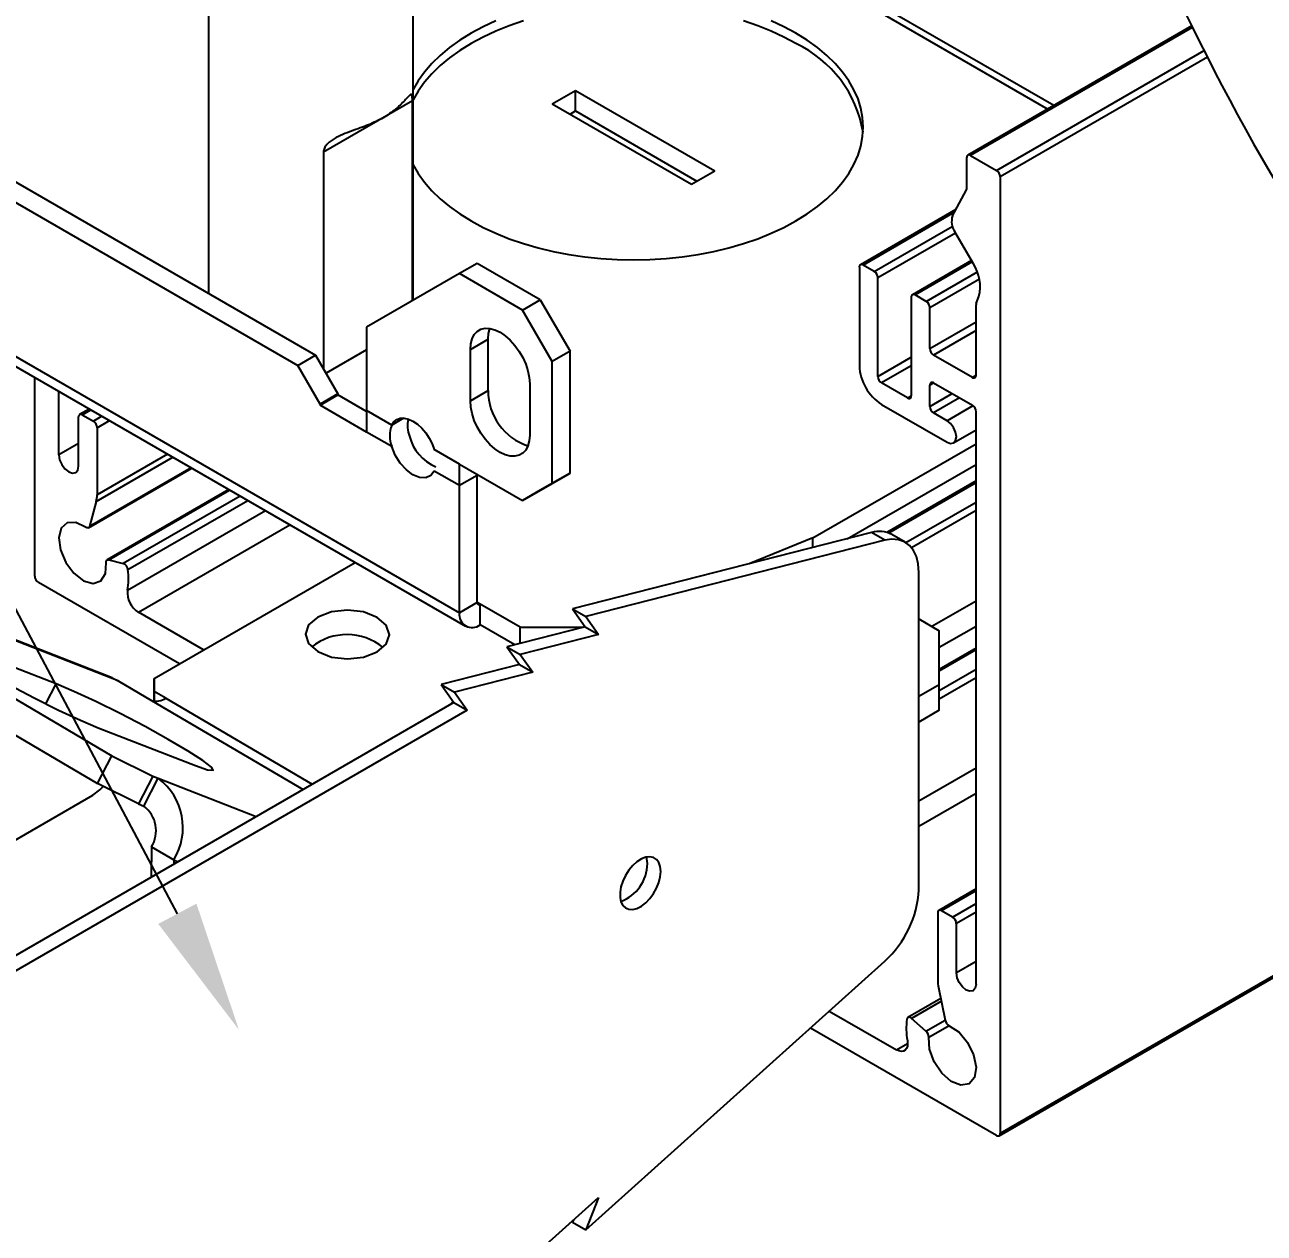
# Model space of a CAD drawing. Extents: x 0 to 10.8, y -11.1 to 0.
# Drawn here: x 4.064 to 6.424, y -7.962 to -5.661 of the extents above; entities that cross this region are included whole.
import ezdxf
from ezdxf import colors
from ezdxf.entities.mleader import LeaderData, LeaderLine
from ezdxf.math import Vec2, Vec3

# ---------------------------------------------------------------- set-up
doc = ezdxf.new("R2010")
doc.units = 0
doc.header["$LTSCALE"] = 0.5
doc.header["$MEASUREMENT"] = 0
for name, color, linetype in [('Brackets', 181, 'CONTINUOUS'), ('Dimension', 10, 'CONTINUOUS'), ('FAB DWG', 221, 'CONTINUOUS'), ('Housing', 150, 'CONTINUOUS'), ('Mounting', 4, 'CONTINUOUS')]:
    doc.layers.add(name, color=color, linetype=linetype)
doc.styles.get("Standard").update_dxf_attribs({"font": 'arial.ttf'})

msp = doc.modelspace()

# ---------------------------------------------------------------- linework, layer by layer
at = {"layer": 'Brackets', "transparency": 16777216}
for p, q in [((5.6767, -6.6276), (5.1075, -6.7728)), ((5.7021, -6.6422), (5.6767, -6.6276)), ((5.7409, -6.646), (5.7155, -6.6314)), ((3.5267, -6.6392), (4.2304, -7.0524)), ((5.7021, -6.6422), (5.1329, -6.7875)), ((3.4993, -6.6922), (4.203, -7.1054)), ((4.3109, -6.9054), (4.6935, -6.6845)), ((5.7668, -7.3077), (5.7668, -6.7033)), ((5.1075, -6.7728), (5.1329, -6.7875)), ((5.1075, -6.7728), (5.1315, -6.8069)), ((5.1329, -6.7875), (5.1568, -6.8216)), ((5.7668, -6.7917), (5.8057, -6.8145)), ((5.1315, -6.8069), (4.9825, -6.8449)), ((5.1315, -6.8069), (5.1568, -6.8216)), ((5.8057, -6.9174), (5.8057, -6.8145)), ((4.1242, -6.9157), (3.9392, -6.8434)), ((5.1568, -6.8216), (5.0079, -6.8596)), ((4.9825, -6.8449), (5.0079, -6.8596)), ((4.9825, -6.8449), (5.0065, -6.8791)), ((5.0079, -6.8596), (5.0319, -6.8937)), ((5.0065, -6.8791), (4.8575, -6.9171)), ((5.0065, -6.8791), (5.0319, -6.8937)), ((4.2308, -6.9044), (4.2422, -6.9099)), ((4.2422, -6.9099), (4.3058, -6.9473)), ((4.3106, -6.9485), (4.3109, -6.9054)), ((4.3109, -6.9054), (4.3109, -6.9301)), ((5.0319, -6.8937), (4.8829, -6.9317)), ((4.1045, -6.9536), (4.1242, -6.9157)), ((4.3109, -6.9301), (4.3108, -6.9486)), ((4.3329, -6.943), (4.3109, -6.9301)), ((4.8575, -6.9171), (4.8829, -6.9317)), ((4.8575, -6.9171), (4.8815, -6.9512)), ((4.8829, -6.9317), (4.9069, -6.9659)), ((5.8057, -6.9174), (5.7668, -6.9399)), ((5.8053, -6.966), (5.8057, -6.9174)), ((4.8815, -6.9512), (3.6446, -7.6651)), ((4.3058, -6.9473), (4.5945, -7.1168)), ((4.3329, -6.943), (4.6119, -7.1068)), ((4.8719, -6.9568), (4.88, -6.9491)), ((4.8815, -6.9512), (4.9069, -6.9659)), ((4.9069, -6.9659), (3.67, -7.6797)), ((5.8053, -6.966), (5.7668, -6.9883)), ((4.2043, -6.9991), (4.3893, -7.0714)), ((4.203, -7.1054), (4.2304, -7.0524)), ((4.2304, -7.0524), (4.3082, -7.0915)), ((4.3082, -7.0915), (4.2808, -7.1444)), ((4.2909, -7.1484), (4.3183, -7.0955)), ((4.3082, -7.0915), (4.3183, -7.0955)), ((4.3183, -7.0955), (4.5051, -7.1684)), ((4.2808, -7.1444), (4.203, -7.1054)), ((3.9459, -7.2707), (4.1939, -7.1276)), ((4.2808, -7.1444), (4.2909, -7.1484)), ((4.3057, -7.2261), (4.3052, -7.2838)), ((4.3057, -7.2261), (4.348, -7.251)), ((4.348, -7.251), (4.3479, -7.2592)), ((4.348, -7.251), (4.3564, -7.2543)), ((5.1329, -7.9553), (5.7021, -7.4434)), ((5.0079, -8.0274), (5.1568, -7.8934)), ((5.1568, -7.8934), (5.1329, -7.9553)), ((5.1091, -7.9363), (5.1075, -7.9406)), ((5.1075, -7.9406), (5.1329, -7.9553))]:
    msp.add_line(p, q, dxfattribs=at)
at = {"layer": 'Brackets', "transparency": 16777216, "flags": 128}
for points in [[(5.7668, -6.7033), (5.7656, -6.6874), (5.7622, -6.6734), (5.7565, -6.6614), (5.7488, -6.6519), (5.7392, -6.6451), (5.728, -6.6412), (5.7156, -6.6402), (5.7021, -6.6422)], [(4.6222, -6.8543), (4.6481, -6.8646), (4.6787, -6.8683), (4.7094, -6.8649), (4.7353, -6.8549), (4.7526, -6.8399), (4.7587, -6.8221), (4.7526, -6.8042), (4.7353, -6.789), (4.7094, -6.7788), (4.6787, -6.7751), (4.6481, -6.7785), (4.6222, -6.7885), (4.6048, -6.8035), (4.5987, -6.8213), (4.6048, -6.8391), (4.6222, -6.8543)], [(3.9392, -6.8434), (3.9162, -6.8355), (3.9057, -6.8345), (3.9087, -6.8405), (3.925, -6.8531), (3.9531, -6.8712), (3.9908, -6.8934), (4.0351, -6.9178), (4.0824, -6.9425), (4.1288, -6.9655), (4.1706, -6.9849), (4.2043, -6.9991)], [(4.3893, -7.0714), (4.4123, -7.0793), (4.4228, -7.0803), (4.4198, -7.0742), (4.4035, -7.0617), (4.3754, -7.0436), (4.3377, -7.0214), (4.2934, -6.997), (4.2461, -6.9723), (4.1997, -6.9493), (4.1579, -6.9299), (4.1242, -6.9157)], [(4.1939, -7.1276), (4.2072, -7.1175), (4.2137, -7.1108)]]:
    msp.add_lwpolyline(points, dxfattribs=at)
at = {"layer": 'Brackets', "linetype": 'Continuous', "lineweight": 25, "transparency": 16777216, "flags": 128}
for points in [[(5.2753, -7.2727), (5.2744, -7.2635), (5.2717, -7.2559), (5.2674, -7.2501), (5.2616, -7.2464), (5.2547, -7.2449), (5.2468, -7.2458), (5.2385, -7.2491), (5.2301, -7.2544), (5.222, -7.2617), (5.2146, -7.2706), (5.2082, -7.2805), (5.2031, -7.2912), (5.1996, -7.3021), (5.1978, -7.3126), (5.1978, -7.3223), (5.1996, -7.3307), (5.2031, -7.3375), (5.2082, -7.3423), (5.2146, -7.3449), (5.222, -7.3452), (5.2301, -7.3431), (5.2385, -7.3388), (5.2468, -7.3324), (5.2547, -7.3243), (5.2616, -7.3148), (5.2674, -7.3044), (5.2717, -7.2936), (5.2744, -7.2829), (5.2753, -7.2727)], [(5.2499, -7.258), (5.249, -7.2489), (5.2481, -7.2455)]]:
    msp.add_lwpolyline(points, dxfattribs=at)
at = {"layer": 'Brackets', "transparency": 16777216}
for centre, radius, start, end in [((5.6917, -6.6753), 0.05, 61.5322, 107.3557), ((4.6779, -6.9306), 0.1087, 50.6681, 128.4622), ((4.3148, -6.9166), 0.032, 253.6247, 304.4607), ((4.2483, -7.1894), 0.1172, 328.2818, 53.2991), ((4.2558, -7.1954), 0.0586, 328.2818, 53.2991), ((5.5711, -7.2977), 0.1959, 311.9655, 357.0692)]:
    msp.add_arc(centre, radius, start, end, dxfattribs=at)
at = {"layer": 'Brackets', "linetype": 'Continuous', "lineweight": 25, "transparency": 16777216}
msp.add_arc((5.1719, -7.257), 0.078, 290.5773, 359.2595, dxfattribs=at)
at = {"layer": 'Dimension', "transparency": 16777216}
msp.add_open_spline([(4.2958, -4.4533), (5.6451, -4.3663), (6.2443, -5.5783), (6.8436, -6.7903), (8.1929, -6.7033)], degree=3, dxfattribs=at)
at = {"layer": 'Housing', "transparency": 16777216}
for p, q in [((6.2864, -5.663), (5.8602, -5.909)), ((6.2877, -5.6657), (5.8652, -5.9095)), ((5.9146, -5.9381), (6.31, -5.7099)), ((6.3164, -5.7226), (5.9217, -5.9503)), ((5.8581, -5.9716), (5.8581, -5.9136)), ((5.8652, -5.9095), (5.9146, -5.9381)), ((5.9217, -5.9503), (5.9217, -7.7715)), ((5.8311, -6.0247), (5.8574, -5.9747)), ((5.8374, -6.0126), (5.6555, -6.1176)), ((5.8349, -6.0175), (5.6605, -6.1181)), ((5.6817, -6.1303), (5.8305, -6.0445)), ((5.8367, -6.0573), (5.6888, -6.1426)), ((5.8706, -6.116), (5.8353, -6.0548)), ((5.867, -6.1098), (5.7545, -6.1747)), ((5.8685, -6.1123), (5.7595, -6.1752)), ((5.6535, -6.1222), (5.6535, -6.31)), ((5.6817, -6.1303), (5.6605, -6.1181)), ((5.7807, -6.1875), (5.8784, -6.1311)), ((5.6888, -6.3304), (5.6888, -6.1426)), ((5.8822, -6.1452), (5.7878, -6.1997)), ((5.7525, -6.1793), (5.7525, -6.3671)), ((5.7807, -6.1875), (5.7595, -6.1752)), ((5.8762, -6.1912), (5.8813, -6.1779)), ((5.7878, -6.2773), (5.7878, -6.1997)), ((5.8758, -6.3281), (5.8758, -6.1937)), ((5.7878, -6.2773), (5.8758, -6.2265)), ((5.8758, -6.2429), (5.7949, -6.2895)), ((5.6888, -6.3304), (5.7525, -6.2937)), ((5.8687, -6.3321), (5.7949, -6.2895)), ((5.7525, -6.31), (5.6959, -6.3427)), ((4.0832, -6.3323), (4.0832, -6.7104)), ((5.7454, -6.3712), (5.6959, -6.3427)), ((5.7949, -6.3426), (5.7878, -6.3467)), ((5.7878, -6.3875), (5.7878, -6.3467)), ((5.7949, -6.3426), (5.8687, -6.3852)), ((5.8687, -6.3321), (5.8758, -6.3281)), ((4.1292, -6.4797), (4.1292, -6.3589)), ((5.7454, -6.3712), (5.7525, -6.3671)), ((5.7878, -6.3875), (5.8303, -6.363)), ((5.8444, -6.3712), (5.7949, -6.3998)), ((4.1872, -6.3923), (4.1688, -6.4029)), ((4.1738, -6.4034), (4.1901, -6.394)), ((5.6959, -6.3835), (5.8205, -6.4554)), ((5.8699, -6.3861), (5.8205, -6.4146)), ((4.1668, -6.5014), (4.1668, -6.4075)), ((4.1738, -6.4034), (4.1951, -6.4156)), ((4.2113, -6.4062), (4.1951, -6.4156)), ((4.2021, -6.4279), (4.2255, -6.4144)), ((5.8205, -6.4146), (5.7949, -6.3998)), ((5.8758, -7.4877), (5.8758, -6.3975)), ((4.2021, -6.4279), (4.2021, -6.5556)), ((5.833, -6.4567), (5.8758, -6.432)), ((4.1668, -6.458), (4.1292, -6.4797)), ((4.2006, -6.5684), (4.3464, -6.4842)), ((4.3361, -6.4783), (4.2021, -6.5556)), ((4.186, -6.6184), (4.3824, -6.505)), ((4.3811, -6.5042), (4.1879, -6.6158)), ((5.8758, -6.5293), (5.706, -6.6273)), ((5.8758, -6.5327), (5.7097, -6.6286)), ((4.4531, -6.5458), (4.2214, -6.6795)), ((4.2245, -6.6793), (4.4544, -6.5466)), ((4.4746, -6.5582), (4.252, -6.6866)), ((4.2006, -6.5684), (4.1879, -6.6158)), ((4.2608, -6.6982), (4.489, -6.5665)), ((5.742, -6.6467), (5.8758, -6.5695)), ((4.5227, -6.5859), (4.26, -6.7376)), ((5.8758, -6.5858), (5.7531, -6.6566)), ((4.2308, -6.9044), (3.5148, -6.6248)), ((4.2422, -6.9099), (3.5262, -6.6303)), ((4.2807, -6.7794), (4.5693, -6.6128)), ((4.2245, -6.6793), (4.252, -6.6866)), ((4.3589, -6.8776), (4.0903, -6.7226)), ((5.9196, -7.776), (7.7717, -6.7071)), ((5.9217, -7.7715), (7.7664, -6.7068)), ((5.7913, -6.806), (5.8758, -6.7573)), ((4.4049, -6.8511), (4.2807, -6.7794)), ((5.8758, -6.8063), (5.8057, -6.8467)), ((5.8758, -6.8477), (5.8057, -6.8881)), ((5.8758, -6.851), (5.8057, -6.8915)), ((5.8056, -6.9283), (5.8758, -6.8878)), ((5.8758, -6.9041), (5.8055, -6.9447)), ((5.7668, -7.1385), (5.8758, -7.0756)), ((5.8758, -7.1246), (5.7668, -7.1875)), ((5.8758, -7.3062), (5.8049, -7.3471)), ((5.8758, -7.3096), (5.8099, -7.3476)), ((5.8311, -7.3599), (5.8758, -7.3341)), ((5.8028, -7.3517), (5.8028, -7.4794)), ((5.8311, -7.3599), (5.8099, -7.3476)), ((5.8758, -7.3504), (5.8382, -7.3721)), ((5.8382, -7.466), (5.8382, -7.3721)), ((5.8758, -7.4444), (5.8382, -7.466)), ((5.8044, -7.4941), (5.8171, -7.556)), ((5.8087, -7.5149), (5.7461, -7.551)), ((5.8097, -7.5201), (5.7529, -7.5529)), ((5.5962, -7.5386), (5.7243, -7.6126)), ((5.9146, -7.7755), (5.5602, -7.571)), ((5.7804, -7.5772), (5.7529, -7.5529)), ((5.7804, -7.5772), (5.8171, -7.5561)), ((5.8248, -7.5665), (5.7856, -7.5891)), ((5.7243, -7.6126), (5.7455, -7.6004))]:
    msp.add_line(p, q, dxfattribs=at)
at = {"layer": 'Housing', "transparency": 16777216, "flags": 128}
for points in [[(5.8205, -6.4554), (5.8273, -6.4578), (5.833, -6.4567), (5.8368, -6.4522), (5.8382, -6.4452), (5.8368, -6.4366), (5.833, -6.4278), (5.8273, -6.42), (5.8205, -6.4146)], [(4.1292, -6.4797), (4.1306, -6.4888), (4.1347, -6.4982), (4.1408, -6.5064), (4.148, -6.5122), (4.1552, -6.5147), (4.1613, -6.5135), (4.1653, -6.5089), (4.1668, -6.5014)], [(4.1802, -6.6173), (4.1616, -6.6083), (4.1453, -6.6091), (4.1338, -6.6194), (4.1292, -6.6376), (4.1323, -6.6605), (4.1425, -6.6843), (4.158, -6.7051), (4.1764, -6.7192), (4.1944, -6.7243), (4.209, -6.7195), (4.2179, -6.7057), (4.2194, -6.6852)], [(4.1879, -6.6158), (4.1874, -6.6169), (4.1868, -6.6178), (4.186, -6.6184), (4.185, -6.6188), (4.1839, -6.6188), (4.1827, -6.6186), (4.1814, -6.6181), (4.1802, -6.6173)], [(4.2194, -6.6852), (4.2193, -6.6837), (4.2195, -6.6823), (4.2199, -6.6812), (4.2205, -6.6803), (4.2213, -6.6796), (4.2223, -6.6792), (4.2233, -6.6791), (4.2245, -6.6793)], [(5.8758, -7.4877), (5.8743, -7.4952), (5.8703, -7.4999), (5.8642, -7.5011), (5.857, -7.4986), (5.8498, -7.4928), (5.8437, -7.4846), (5.8396, -7.4752), (5.8382, -7.466)], [(5.7529, -7.5529), (5.7515, -7.5518), (5.75, -7.551), (5.7486, -7.5506), (5.7473, -7.5506), (5.7462, -7.551), (5.7452, -7.5518), (5.7445, -7.5529), (5.7441, -7.5543)], [(5.8248, -7.5665), (5.8433, -7.5789), (5.8597, -7.5985), (5.8711, -7.6221), (5.8757, -7.6455), (5.8727, -7.6649), (5.8625, -7.6771), (5.8469, -7.6798), (5.8286, -7.6727), (5.8106, -7.6571), (5.7959, -7.6354), (5.7871, -7.6114), (5.7856, -7.5891)], [(5.745, -7.5946), (5.7455, -7.6004), (5.745, -7.6055), (5.7434, -7.6098), (5.7409, -7.613), (5.7375, -7.6149), (5.7335, -7.6155), (5.729, -7.6147), (5.7243, -7.6126)]]:
    msp.add_lwpolyline(points, dxfattribs=at)
at = {"layer": 'Housing', "transparency": 16777216}
for centre, radius, start, end in [((5.8624, -5.9129), 0.00437, 50.815, 189.2203), ((5.9064, -5.951), 0.0154, 2.6023, 57.3977), ((5.8515, -5.9718), 0.0066, 334.0689, 1.5675), ((5.863, -6.0356), 0.0338, 161.2255, 214.7489), ((5.6578, -6.1215), 0.00437, 50.815, 189.2203), ((5.6735, -6.1433), 0.0154, 2.6023, 57.3977), ((5.8062, -6.159), 0.0774, 345.8868, 33.7225), ((5.7568, -6.1786), 0.00437, 50.815, 189.2203), ((5.7725, -6.2004), 0.0154, 2.6023, 57.3977), ((5.8829, -6.1936), 0.00711, 160.0337, 180.9566), ((5.8032, -6.2766), 0.0154, 182.6023, 237.3977), ((5.7456, -6.3058), 0.0922, 182.6023, 237.3977), ((5.7042, -6.3297), 0.0154, 182.6023, 237.3977), ((5.7921, -6.346), 0.00437, 50.815, 189.2203), ((5.8714, -6.3288), 0.00437, 230.815, 9.2203), ((5.7481, -6.3678), 0.00437, 230.815, 9.2203), ((5.8032, -6.3868), 0.0154, 182.6023, 237.3977), ((5.8604, -6.3982), 0.0154, 2.6023, 57.3977), ((4.1711, -6.4068), 0.00437, 50.815, 189.2203), ((4.1868, -6.4286), 0.0154, 2.6023, 57.3977), ((4.1524, -6.556), 0.0497, 345.5759, 0.5102), ((4.2464, -6.7), 0.0145, 7.2077, 67.3639), ((4.15, -6.7155), 0.1122, 348.664, 8.8928), ((4.0986, -6.7097), 0.0154, 182.6023, 237.3977), ((4.3037, -6.742), 0.044, 174.2301, 238.3844), ((5.8071, -7.351), 0.00437, 50.815, 189.2203), ((5.8228, -7.3728), 0.0154, 2.6023, 57.3977), ((5.8762, -7.479), 0.0734, 180.3458, 191.8642), ((5.8634, -7.572), 0.1206, 171.5562, 190.8283), ((5.8319, -7.5532), 0.0151, 191.0157, 241.9318), ((5.7705, -7.5886), 0.0151, 358.0723, 48.9812), ((5.9174, -7.7722), 0.00437, 230.815, 9.2203)]:
    msp.add_arc(centre, radius, start, end, dxfattribs=at)
at = {"layer": 'Mounting', "lineweight": 25, "transparency": 16777216}
for p, q in [((6.0239, -5.8146), (5.0129, -5.2311)), ((5.0072, -5.2409), (6.0125, -5.8211)), ((4.414, -5.2885), (4.414, -6.1721)), ((4.804, -6.1853), (4.804, -5.2885)), ((3.6669, -5.78), (4.5844, -6.3095)), ((3.7007, -5.7605), (4.6182, -6.29)), ((4.8025, -5.8055), (4.6333, -5.9032)), ((4.8025, -6.1862), (4.8025, -5.8055)), ((5.0688, -5.8113), (5.113, -5.7857)), ((5.113, -5.7857), (5.3781, -5.9388)), ((5.113, -5.8248), (5.113, -5.7857)), ((5.0688, -5.8113), (5.3339, -5.9643)), ((5.1026, -5.8308), (5.113, -5.8248)), ((5.113, -5.8248), (5.3443, -5.9583)), ((4.6333, -5.9032), (4.6333, -6.3161)), ((5.3339, -5.9643), (5.3781, -5.9388)), ((3.6104, -6.0405), (4.892, -6.7802)), ((3.6219, -6.0661), (4.9036, -6.8058)), ((4.892, -6.1345), (4.7152, -6.2366)), ((4.9258, -6.115), (4.892, -6.1345)), ((5.0122, -6.2039), (4.892, -6.1345)), ((5.046, -6.1844), (4.9258, -6.115)), ((5.0122, -6.2039), (5.046, -6.1844)), ((5.0688, -6.3019), (5.0122, -6.2039)), ((5.046, -6.1844), (5.1026, -6.2824)), ((4.7152, -6.2366), (4.7152, -6.3952)), ((4.9128, -6.2788), (4.9466, -6.2593)), ((4.9466, -6.3573), (4.9466, -6.2593)), ((4.5844, -6.3095), (4.6182, -6.29)), ((4.6182, -6.29), (4.6606, -6.3635)), ((4.7152, -6.2797), (4.638, -6.3243)), ((4.9128, -6.3768), (4.9128, -6.2788)), ((5.1026, -6.2824), (5.0688, -6.3019)), ((5.1026, -6.5144), (5.1026, -6.2824)), ((4.6268, -6.383), (4.5844, -6.3095)), ((5.0688, -6.5339), (5.0688, -6.3019)), ((5.0259, -6.3442), (5.0259, -6.4421)), ((4.6606, -6.3635), (4.6268, -6.383)), ((4.6268, -6.385), (4.6606, -6.3655)), ((4.6606, -6.3635), (4.6606, -6.3655)), ((4.7152, -6.397), (4.6606, -6.3655)), ((4.9128, -6.3768), (4.9466, -6.3573)), ((4.6268, -6.383), (4.6268, -6.385)), ((4.7152, -6.4361), (4.6268, -6.385)), ((4.7631, -6.4228), (4.7152, -6.3952)), ((4.7152, -6.3952), (4.7152, -6.4361)), ((4.7856, -6.4098), (4.7631, -6.4228)), ((4.7631, -6.4637), (4.7152, -6.4361)), ((5.5652, -6.6379), (5.8758, -6.4586)), ((4.892, -6.4972), (4.8441, -6.4695)), ((4.892, -6.5381), (4.8441, -6.5104)), ((4.892, -6.4972), (5.0122, -6.5666)), ((4.892, -6.5381), (4.892, -6.4972)), ((5.6301, -6.6395), (5.8758, -6.4977)), ((4.9258, -6.5186), (4.892, -6.5381)), ((4.9258, -6.5186), (4.9258, -6.5167)), ((4.9258, -6.7607), (4.9258, -6.5186)), ((5.0122, -6.5666), (5.0688, -6.5339)), ((5.1026, -6.5144), (5.046, -6.5471)), ((5.0688, -6.5339), (5.1026, -6.5144)), ((4.892, -6.7802), (4.892, -6.5381)), ((5.046, -6.5471), (5.0122, -6.5666)), ((5.5652, -6.6379), (5.4437, -6.6871)), ((5.5652, -6.656), (5.5652, -6.6379)), ((4.9258, -6.7607), (4.892, -6.7802)), ((4.9315, -6.764), (4.9258, -6.7607)), ((5.0075, -6.8078), (4.9315, -6.764)), ((4.9315, -6.803), (4.9315, -6.764)), ((4.9975, -6.8411), (4.9315, -6.803)), ((5.0075, -6.8078), (5.1279, -6.8078)), ((5.0075, -6.8386), (5.0075, -6.8078))]:
    msp.add_line(p, q, dxfattribs=at)
at = {"layer": 'Mounting', "lineweight": 25, "transparency": 16777216, "flags": 128}
for points in [[(4.9613, -5.6533), (4.9369, -5.6647), (4.9141, -5.6769), (4.8928, -5.6901), (4.8732, -5.7042), (4.8554, -5.719), (4.8395, -5.7345), (4.8255, -5.7506), (4.8135, -5.7673), (4.804, -5.7838)], [(5.0138, -5.6534), (4.9869, -5.6626), (4.9613, -5.6729), (4.9369, -5.6842), (4.9141, -5.6965), (4.8928, -5.7096), (4.8732, -5.7237), (4.8554, -5.7385), (4.8395, -5.754), (4.8255, -5.7701), (4.8135, -5.7868), (4.804, -5.8034)], [(4.9141, -6.0341), (4.9369, -6.0464), (4.9613, -6.0577), (4.9869, -6.068), (5.0138, -6.0772), (5.0417, -6.0853), (5.0706, -6.0922), (5.1002, -6.0979), (5.1305, -6.1023), (5.1612, -6.1055), (5.1922, -6.1074), (5.2235, -6.1081), (5.2547, -6.1074), (5.2857, -6.1055), (5.3164, -6.1023), (5.3467, -6.0979), (5.3763, -6.0922), (5.4052, -6.0853), (5.4331, -6.0772), (5.46, -6.068), (5.4856, -6.0577), (5.51, -6.0464), (5.5328, -6.0341), (5.5541, -6.0209), (5.5737, -6.0069), (5.5915, -5.9921), (5.6074, -5.9766), (5.6214, -5.9604), (5.6334, -5.9438), (5.6432, -5.9267), (5.651, -5.9092), (5.6565, -5.8915), (5.6598, -5.8735), (5.661, -5.8555), (5.6598, -5.8375), (5.6565, -5.8196), (5.651, -5.8018), (5.6432, -5.7844), (5.6334, -5.7673), (5.6214, -5.7506), (5.6074, -5.7345), (5.5915, -5.719), (5.5737, -5.7042), (5.5541, -5.6901), (5.5328, -5.6769), (5.51, -5.6647), (5.4856, -5.6533)], [(5.5328, -5.6965), (5.51, -5.6842), (5.4856, -5.6729), (5.46, -5.6626), (5.4331, -5.6534)], [(4.804, -5.9272), (4.8135, -5.9438), (4.8255, -5.9604), (4.8395, -5.9766), (4.8554, -5.9921), (4.8732, -6.0069), (4.8928, -6.0209), (4.9141, -6.0341)], [(4.9128, -6.2788), (4.9136, -6.268), (4.9162, -6.2585), (4.9203, -6.2506), (4.926, -6.2445), (4.933, -6.2405), (4.941, -6.2386), (4.95, -6.2389), (4.9595, -6.2415), (4.9693, -6.2462), (4.9792, -6.2528), (4.9887, -6.2613), (4.9976, -6.2713), (5.0057, -6.2825), (5.0127, -6.2945), (5.0183, -6.3071), (5.0225, -6.3198), (5.025, -6.3323), (5.0259, -6.3442)], [(4.9466, -6.2593), (4.9474, -6.2485), (4.95, -6.239), (4.95, -6.2389)], [(5.0259, -6.4421), (5.025, -6.453), (5.0225, -6.4625), (5.0183, -6.4704), (5.0127, -6.4765), (5.0057, -6.4805), (4.9976, -6.4824), (4.9887, -6.482), (4.9792, -6.4795), (4.9693, -6.4748), (4.9595, -6.4681), (4.95, -6.4597), (4.941, -6.4497), (4.933, -6.4385), (4.926, -6.4265), (4.9203, -6.4139), (4.9162, -6.4011), (4.9136, -6.3887), (4.9128, -6.3768)], [(4.7631, -6.4228), (4.7673, -6.4166), (4.7728, -6.4123), (4.7794, -6.41), (4.787, -6.4097), (4.7951, -6.4117), (4.8036, -6.4156), (4.8121, -6.4214), (4.8202, -6.429), (4.8278, -6.4379), (4.8344, -6.4479), (4.8399, -6.4586), (4.8441, -6.4695)], [(4.8441, -6.5104), (4.8373, -6.519), (4.8278, -6.5233), (4.8162, -6.5228), (4.8036, -6.5176), (4.791, -6.5082), (4.7794, -6.4954), (4.7699, -6.4801), (4.7631, -6.4637)]]:
    msp.add_lwpolyline(points, dxfattribs=at)
at = {"layer": 'Mounting', "lineweight": 25, "transparency": 16777216}
for centre, radius, start, end in [((5.4357, -5.9028), 0.228, 9.4628, 64.7924), ((5.0576, -6.3572), 0.1111, 180.0829, 251.5466), ((4.8571, -6.4227), 0.0639, 169.7494, 199.6339), ((4.8171, -6.4433), 0.0577, 159.2474, 200.7526), ((4.8816, -6.4221), 0.0875, 194.619, 246.5992), ((4.9292, -6.7613), 0.00349, 170.7797, 309.185), ((4.9161, -6.7841), 0.0244, 170.7797, 309.185)]:
    msp.add_arc(centre, radius, start, end, dxfattribs=at)
msp.add_open_spline([(4.8025, -5.8055), (4.8025, -5.8005), (4.8022, -5.7969), (4.801, -5.7933), (4.8001, -5.7931), (4.7976, -5.7944), (4.796, -5.796), (4.7923, -5.7999), (4.7902, -5.8022), (4.7829, -5.81), (4.777, -5.8159), (4.7633, -5.8271), (4.7554, -5.8327), (4.7382, -5.8426), (4.7288, -5.8471), (4.7087, -5.8553), (4.6979, -5.8591), (4.6812, -5.8652), (4.6755, -5.8673), (4.6642, -5.872), (4.6586, -5.8746), (4.6507, -5.8793), (4.6482, -5.881), (4.6435, -5.8846), (4.6413, -5.8866), (4.6376, -5.8909), (4.636, -5.8932), (4.6339, -5.8981), (4.6333, -5.9007), (4.6333, -5.9032)], degree=3, knots=[0, 0, 0, 0, 0.0625, 0.0625, 0.125, 0.125, 0.1875, 0.1875, 0.25, 0.25, 0.375, 0.375, 0.5, 0.5, 0.625, 0.625, 0.75, 0.75, 0.8125, 0.8125, 0.875, 0.875, 0.90625, 0.90625, 0.9375, 0.9375, 0.96875, 0.96875, 1, 1, 1, 1], dxfattribs=at)

# ---------------------------------------------------------------- leaders
at = {"layer": 'FAB DWG', "transparency": 16777216}
ml = msp.add_multileader_mtext('Standard', dxfattribs=at)
ml.set_content('BK01119 (x2)', color=256)
ml.set_leader_properties()
ml.build(insert=Vec2(0, 0))
ml.multileader.update_dxf_attribs({"text_right_attachment_type": 2, "dogleg_length": 0.36, "arrow_head_size": 0.25})
ctx = ml.context
ctx.base_point, ctx.char_height, ctx.arrow_head_size, ctx.landing_gap_size, ctx.plane_origin = Vec3(0.7378, -5.5054), 0.25, 0.25, 0.09, Vec3(3.8385, -9.2138)
ctx.right_attachment, ctx.text_align_type = 2, 2
notes = []
notes.append((ctx, [(0, (1, 1, 0), (3.3752, -5.5075), (-1, 0), 0.36, [(0, [(4.4721, -7.5743)], 0, [])])]))
ctx.mtext.insert, ctx.mtext.alignment, ctx.mtext.flow_direction = Vec3(2.9252, -5.3436), 3, 5
for ctx, leaders in notes:
    for number, flags, end, landing, length, lines in leaders:
        leader = LeaderData()
        leader.index, (leader.has_last_leader_line, leader.has_dogleg_vector, leader.attachment_direction) = number, flags
        leader.last_leader_point, leader.dogleg_vector, leader.dogleg_length = Vec3(end), Vec3(landing), length
        for number, points, colour, breaks in lines:
            line = LeaderLine()
            line.index, line.vertices, line.color, line.breaks = number, Vec3.list(points), colors.encode_raw_color(colour), breaks
            leader.lines.append(line)
        ctx.leaders.append(leader)

doc.saveas('drawing.dxf')
